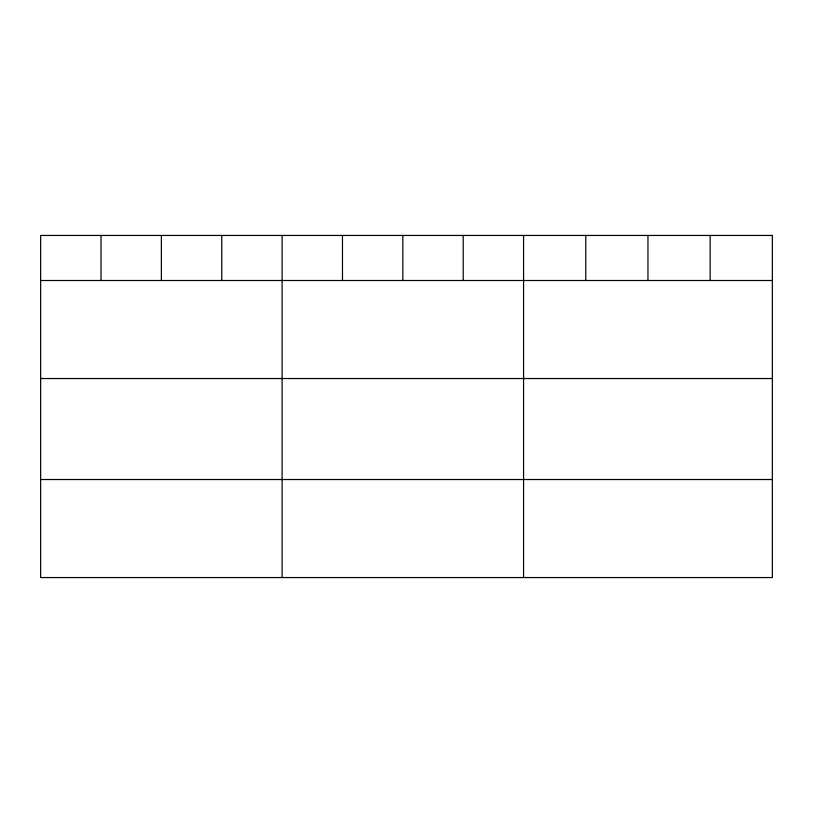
<?xml version="1.0" encoding="UTF-8"?>
<svg xmlns="http://www.w3.org/2000/svg" width="813" height="813" viewBox="0 0 813 813"><rect width="100%" height="100%" fill="white"/><g stroke="black" fill="none" stroke-linecap="round" stroke-linejoin="round"><path stroke-width="1.22" d="M40.65 280.505L772.35 280.505M40.65 378.533L772.35 378.533M40.65 479.528L772.35 479.528M710.156 235.445L710.156 280.505M647.961 235.445L647.961 280.505M585.767 235.445L585.767 280.505M523.572 235.445L523.572 577.555M463.207 235.445L463.207 280.505M402.841 235.445L402.841 280.505M342.476 235.445L342.476 280.505M282.111 235.445L282.111 577.555M221.746 235.445L221.746 280.505M161.381 235.445L161.381 280.505M101.015 235.445L101.015 280.505M772.35 235.445L40.65 235.445L40.65 577.555L772.35 577.555L772.35 235.445"/></g></svg>
